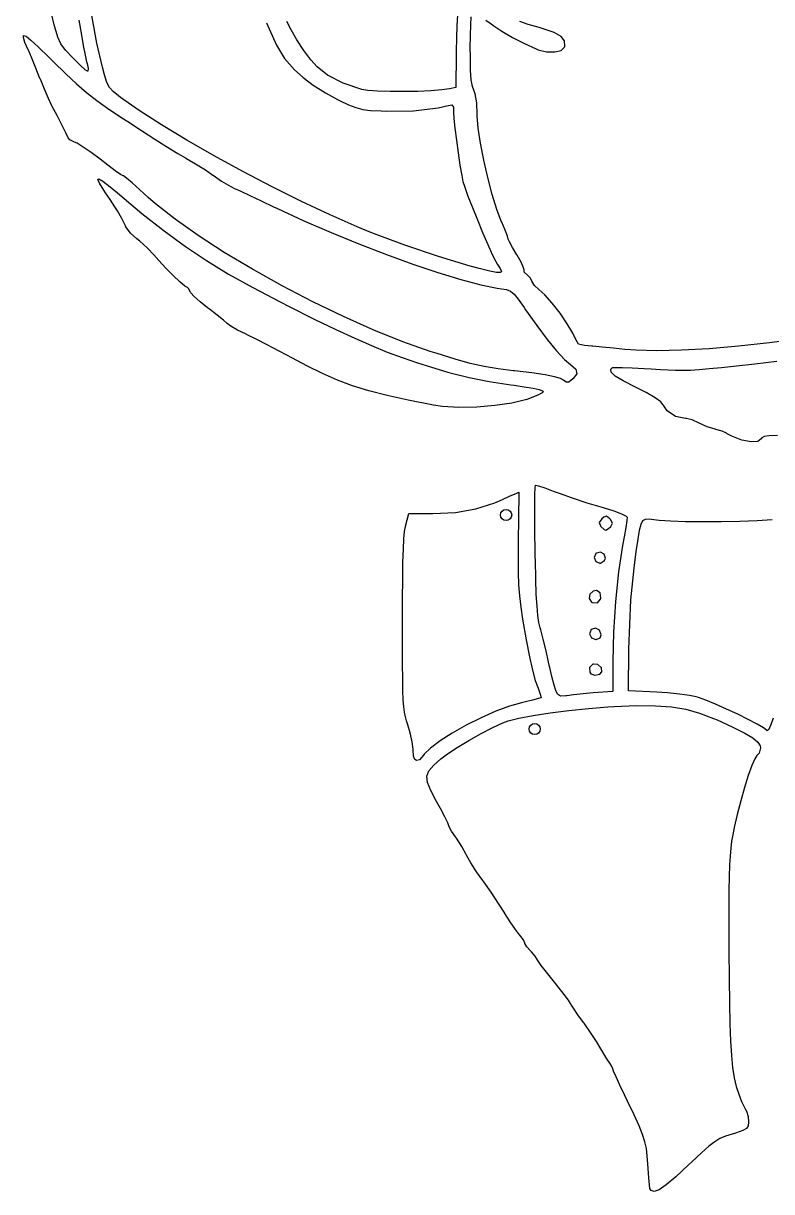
# Model space of a CAD drawing. Header units: inches. Extents: x -2.16 to 7.19, y -6.87 to -1.22.
# Drawn here: x 3.636 to 4.422, y -6.449 to -5.221 of the extents above; entities that cross this region are included whole.
import ezdxf

# ---------------------------------------------------------------- set-up
doc = ezdxf.new("R2010")
doc.units = ezdxf.units.IN
doc.header["$MEASUREMENT"] = 0
doc.layers.add('Front', color=13, linetype='CONTINUOUS', true_color=0xc83434)

msp = doc.modelspace()

# ---------------------------------------------------------------- linework, layer by layer
at = {"layer": 'Front', "linetype": 'CONTINUOUS'}
for p, q in [((3.668, -5.2228), (3.6617, -5.1953)), ((3.6938, -5.2178), (3.6962, -5.2316)), ((3.713, -5.242), (3.7077, -5.213)), ((3.9169, -5.2281), (3.9126, -5.2191)), ((4.0918, -5.2126), (4.0912, -5.2234)), ((4.1058, -5.2228), (4.1063, -5.2144)), ((4.1216, -5.218), (4.1271, -5.2216)), ((4.1661, -5.2224), (4.1573, -5.2194)), ((3.6689, -5.2262), (3.668, -5.2228)), ((3.6718, -5.2358), (3.6689, -5.2262)), ((3.6962, -5.2316), (3.6985, -5.2443)), ((3.8911, -5.2207), (3.8938, -5.2269)), ((3.8938, -5.2269), (3.9016, -5.2442)), ((3.9231, -5.2386), (3.9169, -5.2281)), ((4.0912, -5.2234), (4.0907, -5.2364)), ((4.1054, -5.234), (4.1058, -5.2228)), ((4.1271, -5.2216), (4.1299, -5.2237)), ((4.1299, -5.2237), (4.1384, -5.2295)), ((4.1384, -5.2295), (4.1498, -5.2361)), ((4.1777, -5.2257), (4.1661, -5.2224)), ((4.1818, -5.2268), (4.1777, -5.2257)), ((4.1934, -5.2308), (4.1818, -5.2268)), ((4.2007, -5.2349), (4.1934, -5.2308)), ((3.6356, -5.236), (3.6359, -5.2339)), ((3.6373, -5.2412), (3.6356, -5.236)), ((3.6359, -5.2339), (3.6385, -5.2347)), ((3.6408, -5.249), (3.6373, -5.2412)), ((3.6385, -5.2347), (3.6436, -5.2387)), ((3.6436, -5.2387), (3.6515, -5.2461)), ((3.6751, -5.2428), (3.6718, -5.2358)), ((3.6799, -5.2493), (3.6751, -5.2428)), ((3.7188, -5.2671), (3.713, -5.242)), ((3.9303, -5.2496), (3.9231, -5.2386)), ((4.0907, -5.2364), (4.0904, -5.2504)), ((4.1053, -5.2472), (4.1054, -5.234)), ((4.1498, -5.2361), (4.1624, -5.2425)), ((4.1624, -5.2425), (4.1744, -5.2479)), ((4.2043, -5.2396), (4.2007, -5.2349)), ((4.2047, -5.2453), (4.2043, -5.2396)), ((3.6409, -5.2494), (3.6408, -5.249)), ((3.6445, -5.2577), (3.6409, -5.2494)), ((3.6515, -5.2461), (3.6625, -5.2569)), ((3.6872, -5.2572), (3.6799, -5.2493)), ((3.6985, -5.2443), (3.7006, -5.2547)), ((3.7006, -5.2547), (3.7021, -5.2617)), ((3.9016, -5.2442), (3.9102, -5.258)), ((3.9377, -5.2595), (3.9303, -5.2496)), ((4.0904, -5.2531), (4.0903, -5.2885)), ((4.0904, -5.2504), (4.0904, -5.2531)), ((4.1054, -5.2562), (4.1053, -5.2472)), ((4.1057, -5.2703), (4.1054, -5.2562)), ((4.1744, -5.2479), (4.1768, -5.2489)), ((4.1768, -5.2489), (4.1855, -5.2511)), ((4.1855, -5.2511), (4.194, -5.2512)), ((4.194, -5.2512), (4.2008, -5.2496)), ((4.2008, -5.2496), (4.2045, -5.2462)), ((4.2045, -5.2462), (4.2047, -5.2453)), ((3.6488, -5.2683), (3.6445, -5.2577)), ((3.6531, -5.279), (3.6488, -5.2683)), ((3.6625, -5.2569), (3.667, -5.2614)), ((3.667, -5.2614), (3.6801, -5.2742)), ((3.6892, -5.2591), (3.6872, -5.2572)), ((3.6957, -5.2655), (3.6892, -5.2591)), ((3.7007, -5.2699), (3.6957, -5.2655)), ((3.7021, -5.2617), (3.7025, -5.2634)), ((3.7025, -5.2634), (3.7037, -5.2688)), ((3.721, -5.2753), (3.7188, -5.2671)), ((3.9102, -5.258), (3.9206, -5.2699)), ((3.9445, -5.267), (3.9377, -5.2595)), ((3.9553, -5.2755), (3.9445, -5.267)), ((3.6535, -5.28), (3.6531, -5.279)), ((3.6577, -5.2904), (3.6535, -5.28)), ((3.6801, -5.2742), (3.6913, -5.2847)), ((3.7031, -5.2715), (3.7007, -5.2699)), ((3.7033, -5.2715), (3.7031, -5.2715)), ((3.7037, -5.2688), (3.7033, -5.2715)), ((3.7235, -5.2833), (3.721, -5.2753)), ((3.9206, -5.2699), (3.9298, -5.2782)), ((3.9298, -5.2782), (3.9403, -5.2861)), ((3.9718, -5.2841), (3.9553, -5.2755)), ((4.1064, -5.2805), (4.1057, -5.2703)), ((4.1075, -5.2874), (4.1064, -5.2805)), ((3.6619, -5.3002), (3.6577, -5.2904)), ((3.6913, -5.2847), (3.7019, -5.2937)), ((3.7263, -5.2887), (3.7235, -5.2833)), ((3.73, -5.2929), (3.7263, -5.2887)), ((3.7355, -5.2973), (3.73, -5.2929)), ((3.9403, -5.2861), (3.9531, -5.2943)), ((3.9915, -5.2907), (3.9718, -5.2841)), ((3.9975, -5.2917), (3.9915, -5.2907)), ((4.0079, -5.2924), (3.9975, -5.2917)), ((4.021, -5.2928), (4.0079, -5.2924)), ((4.0356, -5.2929), (4.021, -5.2928)), ((4.0503, -5.2927), (4.0356, -5.2929)), ((4.064, -5.2921), (4.0503, -5.2927)), ((4.0755, -5.2912), (4.064, -5.2921)), ((4.0834, -5.29), (4.0755, -5.2912)), ((4.0903, -5.2885), (4.0834, -5.29)), ((4.109, -5.2915), (4.1075, -5.2874)), ((4.1105, -5.2954), (4.109, -5.2915)), ((3.6653, -5.3072), (3.6619, -5.3002)), ((3.7019, -5.2937), (3.7129, -5.3022)), ((3.7129, -5.3022), (3.7255, -5.3113)), ((3.7377, -5.299), (3.7355, -5.2973)), ((3.7573, -5.3128), (3.7377, -5.299)), ((3.9531, -5.2943), (3.9656, -5.3012)), ((3.9656, -5.3012), (3.9678, -5.3023)), ((3.9678, -5.3023), (3.9774, -5.3068)), ((4.1121, -5.3047), (4.1105, -5.2954)), ((4.1127, -5.317), (4.1121, -5.3047)), ((3.666, -5.3085), (3.6653, -5.3072)), ((3.671, -5.3182), (3.666, -5.3085)), ((3.7255, -5.3113), (3.741, -5.3217)), ((3.7808, -5.3279), (3.7573, -5.3128)), ((3.9774, -5.3068), (3.9851, -5.3098)), ((3.9851, -5.3098), (3.9923, -5.3116)), ((3.9923, -5.3116), (4.0006, -5.3127)), ((4.0006, -5.3127), (4.0117, -5.3133)), ((4.0117, -5.3133), (4.0171, -5.3135)), ((4.0171, -5.3135), (4.0458, -5.3132)), ((4.0458, -5.3132), (4.0715, -5.31)), ((4.0715, -5.31), (4.0821, -5.3075)), ((4.0821, -5.3075), (4.0859, -5.307)), ((4.0859, -5.307), (4.0875, -5.3093)), ((4.0875, -5.3093), (4.0878, -5.3146)), ((4.0878, -5.3146), (4.0881, -5.3213)), ((4.1127, -5.3185), (4.1127, -5.317)), ((3.676, -5.3279), (3.671, -5.3182)), ((3.6802, -5.3362), (3.676, -5.3279)), ((3.741, -5.3217), (3.7453, -5.3245)), ((3.7453, -5.3245), (3.7597, -5.3339)), ((3.8073, -5.344), (3.7808, -5.3279)), ((4.0881, -5.3213), (4.0892, -5.3315)), ((4.1137, -5.3312), (4.1127, -5.3185)), ((3.6828, -5.3415), (3.6802, -5.3362)), ((3.6844, -5.3436), (3.6828, -5.3415)), ((3.7597, -5.3339), (3.7739, -5.343)), ((4.0892, -5.3315), (4.0907, -5.344)), ((4.1161, -5.3471), (4.1137, -5.3312)), ((3.6893, -5.346), (3.6844, -5.3436)), ((3.6923, -5.3473), (3.6893, -5.346)), ((3.6986, -5.3512), (3.6923, -5.3473)), ((3.7069, -5.3571), (3.6986, -5.3512)), ((3.7739, -5.343), (3.787, -5.3512)), ((3.787, -5.3512), (3.798, -5.3579)), ((3.836, -5.3604), (3.8073, -5.344)), ((4.0907, -5.344), (4.0926, -5.3573)), ((4.1195, -5.365), (4.1161, -5.3471)), ((3.7163, -5.3641), (3.7069, -5.3571)), ((3.7243, -5.3703), (3.7163, -5.3641)), ((3.798, -5.3579), (3.8059, -5.3625)), ((3.8059, -5.3625), (3.8064, -5.3628)), ((3.8064, -5.3628), (3.8167, -5.3688)), ((3.8662, -5.377), (3.836, -5.3604)), ((4.0926, -5.3573), (4.0945, -5.3702)), ((4.1237, -5.3834), (4.1195, -5.365)), ((3.7322, -5.3761), (3.7243, -5.3703)), ((3.7378, -5.3801), (3.7322, -5.3761)), ((3.8167, -5.3688), (3.8269, -5.3753)), ((3.8269, -5.3753), (3.8349, -5.3809)), ((3.8971, -5.3931), (3.8662, -5.377)), ((4.0945, -5.3702), (4.0964, -5.3811)), ((3.7138, -5.3853), (3.7149, -5.3845)), ((3.7157, -5.3893), (3.7138, -5.3853)), ((3.7149, -5.3845), (3.7192, -5.3871)), ((3.7202, -5.3965), (3.7157, -5.3893)), ((3.7192, -5.3871), (3.7267, -5.393)), ((3.7404, -5.3815), (3.7378, -5.3801)), ((3.7407, -5.3816), (3.7404, -5.3815)), ((3.7439, -5.3839), (3.7407, -5.3816)), ((3.7498, -5.3889), (3.7439, -5.3839)), ((3.7577, -5.3958), (3.7498, -5.3889)), ((3.8349, -5.3809), (3.835, -5.3809)), ((3.835, -5.3809), (3.8439, -5.387)), ((3.8439, -5.387), (3.8536, -5.3927)), ((4.0964, -5.3811), (4.0976, -5.3873)), ((4.0976, -5.3873), (4.0995, -5.3935)), ((4.1283, -5.4011), (4.1237, -5.3834)), ((3.722, -5.3992), (3.7202, -5.3965)), ((3.7267, -5.4063), (3.722, -5.3992)), ((3.7267, -5.393), (3.7344, -5.3995)), ((3.7344, -5.3995), (3.7602, -5.4209)), ((3.7669, -5.4042), (3.7577, -5.3958)), ((3.8536, -5.3927), (3.8576, -5.3947)), ((3.8576, -5.3947), (3.864, -5.3976)), ((3.864, -5.3976), (3.8738, -5.4022)), ((3.8738, -5.4022), (3.8857, -5.4078)), ((3.928, -5.4084), (3.8971, -5.3931)), ((4.0995, -5.3935), (4.1029, -5.403)), ((4.1029, -5.403), (4.1075, -5.4149)), ((4.1331, -5.4168), (4.1283, -5.4011)), ((3.7319, -5.414), (3.7267, -5.4063)), ((3.7344, -5.4181), (3.7319, -5.414)), ((3.7745, -5.4109), (3.7669, -5.4042)), ((3.795, -5.4271), (3.7745, -5.4109)), ((3.8857, -5.4078), (3.8986, -5.414)), ((3.8986, -5.414), (3.9028, -5.4159)), ((3.9028, -5.4159), (3.9305, -5.4287)), ((3.9581, -5.4225), (3.928, -5.4084)), ((4.1075, -5.4149), (4.1128, -5.4279)), ((3.7392, -5.4264), (3.7344, -5.4181)), ((3.7425, -5.4332), (3.7392, -5.4264)), ((3.7602, -5.4209), (3.7836, -5.4394)), ((3.8193, -5.4443), (3.795, -5.4271)), ((3.9865, -5.435), (3.9581, -5.4225)), ((4.1128, -5.4279), (4.1183, -5.4412)), ((4.1378, -5.4291), (4.1331, -5.4168)), ((3.7434, -5.435), (3.7425, -5.4332)), ((3.7483, -5.4417), (3.7434, -5.435)), ((3.7836, -5.4394), (3.8059, -5.4557)), ((3.9305, -5.4287), (3.9592, -5.4411)), ((4.0009, -5.4409), (3.9865, -5.435)), ((4.1383, -5.4303), (4.1378, -5.4291)), ((4.1418, -5.4386), (4.1383, -5.4303)), ((4.1443, -5.4449), (4.1418, -5.4386)), ((3.7549, -5.4477), (3.7483, -5.4417)), ((3.7579, -5.45), (3.7549, -5.4477)), ((3.7657, -5.457), (3.7579, -5.45)), ((3.8466, -5.4619), (3.8193, -5.4443)), ((3.9592, -5.4411), (3.9883, -5.453)), ((4.0364, -5.4544), (4.0009, -5.4409)), ((4.1183, -5.4412), (4.1237, -5.4536)), ((4.1453, -5.4479), (4.1443, -5.4449)), ((4.1465, -5.4509), (4.1453, -5.4479)), ((4.1453, -5.4479), (4.1453, -5.4479)), ((4.1498, -5.4569), (4.1465, -5.4509)), ((3.7728, -5.4645), (3.7657, -5.457)), ((3.7779, -5.4704), (3.7728, -5.4645)), ((3.8059, -5.4557), (3.8281, -5.4706)), ((3.8763, -5.4796), (3.8466, -5.4619)), ((3.9883, -5.453), (4.0171, -5.4641)), ((4.0171, -5.4641), (4.045, -5.4742)), ((4.0719, -5.4664), (4.0364, -5.4544)), ((4.1237, -5.4536), (4.1284, -5.4641)), ((4.1284, -5.4641), (4.1321, -5.4717)), ((4.1543, -5.4645), (4.1498, -5.4569)), ((4.1545, -5.4649), (4.1543, -5.4645)), ((4.1587, -5.4724), (4.1545, -5.4649)), ((3.7854, -5.4785), (3.7779, -5.4704)), ((3.8281, -5.4706), (3.8513, -5.4848)), ((4.045, -5.4742), (4.0713, -5.483)), ((4.1053, -5.4763), (4.0719, -5.4664)), ((4.1145, -5.4788), (4.1053, -5.4763)), ((4.1321, -5.4717), (4.1339, -5.4746)), ((4.1339, -5.4746), (4.1368, -5.479)), ((4.1613, -5.4781), (4.1587, -5.4724)), ((3.7931, -5.4862), (3.7854, -5.4785)), ((3.7999, -5.4928), (3.7931, -5.4862)), ((3.8513, -5.4848), (3.8767, -5.499)), ((3.9075, -5.497), (3.8763, -5.4796)), ((4.0713, -5.483), (4.0953, -5.4904)), ((4.1257, -5.4817), (4.1145, -5.4788)), ((4.133, -5.4832), (4.1257, -5.4817)), ((4.1369, -5.4832), (4.133, -5.4832)), ((4.1368, -5.479), (4.138, -5.4819)), ((4.138, -5.4819), (4.1369, -5.4832)), ((4.1618, -5.4808), (4.1613, -5.4781)), ((4.162, -5.4827), (4.1618, -5.4808)), ((4.1653, -5.4858), (4.162, -5.4827)), ((4.1684, -5.4887), (4.1653, -5.4858)), ((4.1703, -5.4925), (4.1684, -5.4887)), ((3.8052, -5.4973), (3.7999, -5.4928)), ((3.808, -5.499), (3.8052, -5.4973)), ((3.8093, -5.4998), (3.808, -5.499)), ((3.8114, -5.5036), (3.8093, -5.4998)), ((3.8767, -5.499), (3.9054, -5.514)), ((3.9397, -5.5138), (3.9075, -5.497)), ((4.0953, -5.4904), (4.1163, -5.496)), ((4.1163, -5.496), (4.1337, -5.4996)), ((4.1337, -5.4996), (4.138, -5.5002)), ((4.138, -5.5002), (4.1434, -5.5011)), ((4.1434, -5.5011), (4.1475, -5.5027)), ((4.1703, -5.4929), (4.1703, -5.4925)), ((4.1727, -5.4966), (4.1703, -5.4929)), ((4.1775, -5.501), (4.1727, -5.4966)), ((4.1836, -5.5065), (4.1775, -5.501)), ((3.8117, -5.5043), (3.8114, -5.5036)), ((3.8152, -5.5084), (3.8117, -5.5043)), ((3.8214, -5.514), (3.8152, -5.5084)), ((3.8293, -5.5202), (3.8214, -5.514)), ((3.9054, -5.514), (3.915, -5.5188)), ((3.9721, -5.5294), (3.9397, -5.5138)), ((4.1475, -5.5027), (4.1513, -5.5058)), ((4.1513, -5.5058), (4.1557, -5.5112)), ((4.1557, -5.5112), (4.1618, -5.5198)), ((4.1914, -5.5153), (4.1836, -5.5065)), ((3.8311, -5.5216), (3.8293, -5.5202)), ((3.8393, -5.5278), (3.8311, -5.5216)), ((3.915, -5.5188), (3.9413, -5.532)), ((4.1618, -5.5198), (4.1634, -5.5223)), ((4.1634, -5.5223), (4.1751, -5.5389)), ((4.1997, -5.5259), (4.1914, -5.5153)), ((4.2072, -5.5369), (4.1997, -5.5259)), ((3.846, -5.5332), (3.8393, -5.5278)), ((3.8499, -5.5367), (3.846, -5.5332)), ((3.8535, -5.5395), (3.8499, -5.5367)), ((3.9413, -5.532), (3.964, -5.543)), ((4.0039, -5.5437), (3.9721, -5.5294)), ((4.213, -5.5467), (4.2072, -5.5369)), ((3.8605, -5.5436), (3.8535, -5.5395)), ((3.869, -5.5477), (3.8605, -5.5436)), ((3.8715, -5.5488), (3.869, -5.5477)), ((3.8804, -5.5532), (3.8715, -5.5488)), ((3.964, -5.543), (3.9839, -5.5522)), ((4.0345, -5.556), (4.0039, -5.5437)), ((4.1751, -5.5389), (4.1861, -5.5535)), ((4.215, -5.5506), (4.213, -5.5467)), ((4.2178, -5.5561), (4.215, -5.5506)), ((3.892, -5.5591), (3.8804, -5.5532)), ((3.9051, -5.566), (3.892, -5.5591)), ((3.9839, -5.5522), (4.0016, -5.56)), ((4.0016, -5.56), (4.018, -5.5667)), ((4.0632, -5.5661), (4.0345, -5.556)), ((4.1861, -5.5535), (4.196, -5.5656)), ((4.2191, -5.5585), (4.2178, -5.5561)), ((4.2204, -5.5589), (4.2191, -5.5585)), ((4.2255, -5.5597), (4.2204, -5.5589)), ((4.2331, -5.5605), (4.2255, -5.5597)), ((4.2342, -5.5606), (4.2331, -5.5605)), ((4.2439, -5.5616), (4.2342, -5.5606)), ((4.2558, -5.5627), (4.2439, -5.5616)), ((4.2678, -5.564), (4.2558, -5.5627)), ((4.3562, -5.5632), (4.3274, -5.5648)), ((4.3873, -5.5606), (4.3562, -5.5632)), ((4.4199, -5.5571), (4.3873, -5.5606)), ((4.4532, -5.5528), (4.4199, -5.5571)), ((3.9183, -5.5731), (3.9051, -5.566)), ((3.9334, -5.5812), (3.9183, -5.5731)), ((4.018, -5.5667), (4.0338, -5.5726)), ((4.0338, -5.5726), (4.0498, -5.5781)), ((4.0704, -5.5684), (4.0632, -5.5661)), ((4.0893, -5.5742), (4.0704, -5.5684)), ((4.1053, -5.5786), (4.0893, -5.5742)), ((4.196, -5.5656), (4.2043, -5.5746)), ((4.2043, -5.5746), (4.2106, -5.5799)), ((4.2793, -5.5648), (4.2678, -5.564)), ((4.3015, -5.5654), (4.2793, -5.5648)), ((4.3274, -5.5648), (4.3015, -5.5654)), ((3.9499, -5.5894), (3.9334, -5.5812)), ((4.0498, -5.5781), (4.059, -5.581)), ((4.059, -5.581), (4.0828, -5.5881)), ((4.1199, -5.5818), (4.1053, -5.5786)), ((4.1345, -5.5843), (4.1199, -5.5818)), ((4.1503, -5.5863), (4.1345, -5.5843)), ((4.1518, -5.5865), (4.1503, -5.5863)), ((4.1701, -5.5887), (4.1518, -5.5865)), ((4.2106, -5.5799), (4.2163, -5.5848)), ((4.2163, -5.5848), (4.2173, -5.5895)), ((4.253, -5.5848), (4.2548, -5.583)), ((4.2535, -5.5879), (4.253, -5.5848)), ((4.2548, -5.583), (4.2579, -5.5828)), ((4.2579, -5.5828), (4.2651, -5.5828)), ((4.2651, -5.5828), (4.2755, -5.5832)), ((4.2755, -5.5832), (4.2881, -5.5839)), ((4.2881, -5.5839), (4.2955, -5.5843)), ((4.2955, -5.5843), (4.3051, -5.585)), ((4.3051, -5.585), (4.3134, -5.5855)), ((4.3134, -5.5855), (4.3211, -5.5857)), ((4.3211, -5.5857), (4.3286, -5.5858)), ((4.3286, -5.5858), (4.3366, -5.5856)), ((4.3366, -5.5856), (4.3457, -5.585)), ((4.3457, -5.585), (4.3564, -5.5841)), ((4.3564, -5.5841), (4.3694, -5.5829)), ((4.3694, -5.5829), (4.3852, -5.5811)), ((4.3852, -5.5811), (4.4044, -5.579)), ((4.4044, -5.579), (4.4276, -5.5762)), ((3.9657, -5.5963), (3.9499, -5.5894)), ((3.9817, -5.6022), (3.9657, -5.5963)), ((4.0828, -5.5881), (4.1042, -5.5935)), ((4.1042, -5.5935), (4.1251, -5.5977)), ((4.1251, -5.5977), (4.1478, -5.6012)), ((4.184, -5.5907), (4.1701, -5.5887)), ((4.1938, -5.5926), (4.184, -5.5907)), ((4.2002, -5.5944), (4.1938, -5.5926)), ((4.2034, -5.5962), (4.2002, -5.5944)), ((4.2061, -5.5985), (4.2034, -5.5962)), ((4.2089, -5.5983), (4.2061, -5.5985)), ((4.2132, -5.5949), (4.2089, -5.5983)), ((4.2136, -5.5946), (4.2132, -5.5949)), ((4.2173, -5.5895), (4.2136, -5.5946)), ((4.2577, -5.5919), (4.2535, -5.5879)), ((4.2661, -5.597), (4.2577, -5.5919)), ((4.2788, -5.6035), (4.2661, -5.597)), ((3.9988, -5.6075), (3.9817, -5.6022)), ((4.018, -5.6124), (3.9988, -5.6075)), ((4.0402, -5.6173), (4.018, -5.6124)), ((4.1478, -5.6012), (4.1515, -5.6017)), ((4.1515, -5.6017), (4.1621, -5.6032)), ((4.1621, -5.6032), (4.1713, -5.6048)), ((4.1764, -5.6122), (4.1646, -5.6167)), ((4.1713, -5.6048), (4.1776, -5.6061)), ((4.181, -5.6096), (4.1764, -5.6122)), ((4.1776, -5.6061), (4.1789, -5.6065)), ((4.1789, -5.6065), (4.1818, -5.608)), ((4.1818, -5.608), (4.181, -5.6096)), ((4.2903, -5.6093), (4.2788, -5.6035)), ((4.2996, -5.6147), (4.2903, -5.6093)), ((4.0665, -5.6225), (4.0402, -5.6173)), ((4.076, -5.6238), (4.0665, -5.6225)), ((4.0934, -5.6249), (4.076, -5.6238)), ((4.1122, -5.6246), (4.0934, -5.6249)), ((4.1312, -5.623), (4.1122, -5.6246)), ((4.1491, -5.6203), (4.1312, -5.623)), ((4.1646, -5.6167), (4.1491, -5.6203)), ((4.3054, -5.6192), (4.2996, -5.6147)), ((4.3087, -5.6234), (4.3054, -5.6192)), ((4.3124, -5.6286), (4.3087, -5.6234)), ((4.321, -5.6344), (4.3124, -5.6286)), ((4.3315, -5.6365), (4.321, -5.6344)), ((4.3321, -5.6366), (4.3315, -5.6365)), ((4.3386, -5.6381), (4.3321, -5.6366)), ((4.3457, -5.6413), (4.3386, -5.6381)), ((4.346, -5.6414), (4.3457, -5.6413)), ((4.3543, -5.6453), (4.346, -5.6414)), ((4.3628, -5.6478), (4.3543, -5.6453)), ((4.3634, -5.648), (4.3628, -5.6478)), ((4.3701, -5.6499), (4.3634, -5.648)), ((4.3746, -5.6521), (4.3701, -5.6499)), ((4.3752, -5.6526), (4.3746, -5.6521)), ((4.3802, -5.6552), (4.3752, -5.6526)), ((4.3871, -5.658), (4.3802, -5.6552)), ((4.3907, -5.6592), (4.3871, -5.658)), ((4.4004, -5.6612), (4.3907, -5.6592)), ((4.4075, -5.6607), (4.4004, -5.6612)), ((4.4111, -5.6579), (4.4075, -5.6607)), ((4.4117, -5.657), (4.4111, -5.6579)), ((4.4143, -5.6556), (4.4117, -5.657)), ((4.4195, -5.6548), (4.4143, -5.6556)), ((4.4281, -5.6543), (4.4195, -5.6548)), ((4.1732, -5.7163), (4.1735, -5.7093)), ((4.1735, -5.7093), (4.174, -5.7066)), ((4.174, -5.7066), (4.174, -5.7065)), ((4.174, -5.7065), (4.177, -5.7074)), ((4.177, -5.7074), (4.1835, -5.7096)), ((4.1835, -5.7096), (4.1925, -5.7128)), ((4.1311, -5.7251), (4.1393, -5.7216)), ((4.1393, -5.7216), (4.1474, -5.7179)), ((4.1474, -5.7179), (4.1534, -5.7153)), ((4.1534, -5.7153), (4.1562, -5.7141)), ((4.1562, -5.7141), (4.1562, -5.714)), ((4.1562, -5.714), (4.1563, -5.7164)), ((4.1563, -5.7164), (4.1562, -5.723)), ((4.1731, -5.727), (4.1732, -5.7163)), ((4.1925, -5.7128), (4.1988, -5.7152)), ((4.1988, -5.7152), (4.2123, -5.72)), ((4.2123, -5.72), (4.2279, -5.7251)), ((4.0899, -5.7353), (4.111, -5.7317)), ((4.111, -5.7317), (4.1311, -5.7251)), ((4.1561, -5.7332), (4.156, -5.7461)), ((4.1562, -5.723), (4.1561, -5.7332)), ((4.1731, -5.7407), (4.1731, -5.727)), ((4.2279, -5.7251), (4.2426, -5.7296)), ((4.2426, -5.7296), (4.246, -5.7306)), ((4.246, -5.7306), (4.2562, -5.7337)), ((4.2562, -5.7337), (4.2643, -5.7367)), ((4.0374, -5.7497), (4.0408, -5.7365)), ((4.0408, -5.7365), (4.0661, -5.7365)), ((4.0661, -5.7365), (4.0899, -5.7353)), ((4.156, -5.7461), (4.1557, -5.761)), ((4.1731, -5.746), (4.1731, -5.7407)), ((4.1732, -5.7568), (4.1731, -5.746)), ((4.2436, -5.7421), (4.2409, -5.746)), ((4.2409, -5.746), (4.2421, -5.7495)), ((4.2455, -5.7403), (4.2436, -5.7421)), ((4.2484, -5.7393), (4.2455, -5.7403)), ((4.2519, -5.7421), (4.2484, -5.7393)), ((4.2526, -5.7428), (4.2519, -5.7421)), ((4.2547, -5.7465), (4.2526, -5.7428)), ((4.2529, -5.7502), (4.2547, -5.7465)), ((4.2643, -5.7367), (4.2692, -5.7392)), ((4.2698, -5.7438), (4.2687, -5.751)), ((4.2692, -5.7392), (4.2703, -5.7403)), ((4.2703, -5.7403), (4.2698, -5.7438)), ((4.2848, -5.7476), (4.2868, -5.7439)), ((4.2868, -5.7439), (4.2896, -5.7423)), ((4.2896, -5.7423), (4.2933, -5.742)), ((4.2933, -5.742), (4.2983, -5.7426)), ((4.2983, -5.7426), (4.3037, -5.7433)), ((4.3037, -5.7433), (4.3157, -5.7442)), ((4.3157, -5.7442), (4.3314, -5.7448)), ((4.3314, -5.7448), (4.3497, -5.745)), ((4.3497, -5.745), (4.3691, -5.7449)), ((4.3691, -5.7449), (4.3886, -5.7445)), ((4.3886, -5.7445), (4.4068, -5.7438)), ((4.4068, -5.7438), (4.4225, -5.7429)), ((4.0356, -5.7632), (4.0363, -5.7554)), ((4.0363, -5.7554), (4.0373, -5.7501)), ((4.0373, -5.7501), (4.0374, -5.7497)), ((4.1734, -5.7747), (4.1732, -5.7568)), ((4.2421, -5.7495), (4.2426, -5.7502)), ((4.2426, -5.7502), (4.2461, -5.7534)), ((4.2461, -5.7534), (4.2478, -5.754)), ((4.2478, -5.754), (4.2507, -5.7523)), ((4.2507, -5.7523), (4.2529, -5.7502)), ((4.2687, -5.751), (4.2669, -5.7609)), ((4.2816, -5.7633), (4.2832, -5.7539)), ((4.2832, -5.7539), (4.2848, -5.7476)), ((4.035, -5.7738), (4.0356, -5.7632)), ((4.1557, -5.7642), (4.1555, -5.7833)), ((4.1557, -5.761), (4.1557, -5.7642)), ((4.2653, -5.77), (4.2611, -5.7979)), ((4.2669, -5.7609), (4.2653, -5.77)), ((4.2798, -5.7765), (4.2816, -5.7633)), ((4.0345, -5.7875), (4.035, -5.7738)), ((4.1555, -5.7833), (4.1556, -5.7986)), ((4.1736, -5.7828), (4.1734, -5.7747)), ((4.1737, -5.7852), (4.1736, -5.7828)), ((4.2373, -5.7785), (4.2356, -5.7828)), ((4.2356, -5.7828), (4.2373, -5.7869)), ((4.2379, -5.778), (4.2373, -5.7785)), ((4.2423, -5.777), (4.2379, -5.778)), ((4.2461, -5.7792), (4.2423, -5.777)), ((4.2473, -5.7834), (4.2461, -5.7792)), ((4.2463, -5.7857), (4.2473, -5.7834)), ((4.2776, -5.794), (4.2798, -5.7765)), ((4.0343, -5.805), (4.0345, -5.7875)), ((4.1742, -5.8054), (4.1737, -5.7852)), ((4.2373, -5.7869), (4.2413, -5.7887)), ((4.2413, -5.7887), (4.2421, -5.7886)), ((4.2421, -5.7886), (4.2463, -5.7857)), ((4.2741, -5.8272), (4.2776, -5.794)), ((4.0341, -5.8266), (4.0343, -5.805)), ((4.1556, -5.7986), (4.156, -5.8115)), ((4.1747, -5.8214), (4.1742, -5.8054)), ((4.2611, -5.7979), (4.2579, -5.8288)), ((4.156, -5.8115), (4.1569, -5.8231)), ((4.2344, -5.818), (4.2311, -5.8213)), ((4.2379, -5.8175), (4.2344, -5.818)), ((4.2417, -5.8199), (4.2379, -5.8175)), ((4.2424, -5.8254), (4.2417, -5.8199)), ((4.0341, -5.8528), (4.0341, -5.8266)), ((4.1569, -5.8231), (4.1584, -5.8348)), ((4.175, -5.8259), (4.1747, -5.8214)), ((4.1755, -5.834), (4.175, -5.8259)), ((4.2311, -5.8213), (4.2304, -5.8259)), ((4.2304, -5.8259), (4.2328, -5.8296)), ((4.2328, -5.8296), (4.2334, -5.8299)), ((4.2334, -5.8299), (4.239, -5.8304)), ((4.239, -5.8304), (4.2421, -5.8266)), ((4.2421, -5.8266), (4.2424, -5.8254)), ((4.2579, -5.8288), (4.2559, -5.8612)), ((4.2718, -5.879), (4.2741, -5.8272)), ((4.1584, -5.8348), (4.1603, -5.8474)), ((4.1764, -5.8436), (4.1755, -5.834)), ((4.1775, -5.8509), (4.1764, -5.8436)), ((4.0341, -5.8751), (4.0341, -5.8528)), ((4.1603, -5.8474), (4.1641, -5.8694)), ((4.1788, -5.8565), (4.1775, -5.8509)), ((4.1794, -5.8586), (4.1788, -5.8565)), ((4.2369, -5.8569), (4.2325, -5.8583)), ((4.241, -5.8591), (4.2369, -5.8569)), ((4.1641, -5.8694), (4.1675, -5.8871)), ((4.1805, -5.8629), (4.1794, -5.8586)), ((4.182, -5.8686), (4.1805, -5.8629)), ((4.1849, -5.8807), (4.182, -5.8686)), ((4.2323, -5.8585), (4.2306, -5.8629)), ((4.2306, -5.8629), (4.2326, -5.8671)), ((4.2325, -5.8583), (4.2323, -5.8585)), ((4.2326, -5.8671), (4.2373, -5.869)), ((4.2373, -5.869), (4.2377, -5.869)), ((4.2377, -5.869), (4.2419, -5.8673)), ((4.2428, -5.864), (4.241, -5.8591)), ((4.2419, -5.8673), (4.2428, -5.864)), ((4.2559, -5.8612), (4.2553, -5.8916)), ((4.0342, -5.8947), (4.0341, -5.8751)), ((4.1876, -5.8928), (4.1849, -5.8807)), ((4.2715, -5.9228), (4.2718, -5.879)), ((4.0343, -5.9103), (4.0342, -5.8947)), ((4.1675, -5.8871), (4.1706, -5.901)), ((4.1886, -5.8971), (4.1876, -5.8928)), ((4.2347, -5.8947), (4.234, -5.8949)), ((4.2395, -5.8953), (4.2347, -5.8947)), ((4.2553, -5.8916), (4.2553, -5.9234)), ((4.1706, -5.901), (4.1736, -5.9119)), ((4.1889, -5.8984), (4.1886, -5.8971)), ((4.1911, -5.9078), (4.1889, -5.8984)), ((4.234, -5.8949), (4.2307, -5.8984)), ((4.2307, -5.8984), (4.2308, -5.9032)), ((4.2308, -5.9032), (4.2319, -5.9049)), ((4.2319, -5.9049), (4.2363, -5.9065)), ((4.2363, -5.9065), (4.2413, -5.9054)), ((4.2431, -5.8986), (4.2395, -5.8953)), ((4.2413, -5.9054), (4.2436, -5.903)), ((4.2436, -5.903), (4.2431, -5.8986)), ((4.0345, -5.9226), (4.0343, -5.9103)), ((4.1736, -5.9119), (4.1766, -5.9202)), ((4.1934, -5.9168), (4.1911, -5.9078)), ((4.1951, -5.9224), (4.1934, -5.9168)), ((4.0349, -5.9322), (4.0345, -5.9226)), ((4.1771, -5.931), (4.1708, -5.9326)), ((4.1766, -5.9202), (4.1789, -5.9262)), ((4.1798, -5.9302), (4.1771, -5.931)), ((4.1789, -5.9262), (4.1798, -5.9298)), ((4.1798, -5.9298), (4.1798, -5.9302)), ((4.1969, -5.9264), (4.1951, -5.9224)), ((4.2001, -5.9286), (4.1969, -5.9264)), ((4.2059, -5.9282), (4.2001, -5.9286)), ((4.2068, -5.928), (4.2059, -5.9282)), ((4.2139, -5.9271), (4.2068, -5.928)), ((4.2238, -5.9261), (4.2139, -5.9271)), ((4.2346, -5.9251), (4.2238, -5.9261)), ((4.2553, -5.9234), (4.2346, -5.9251)), ((4.3015, -5.9244), (4.2715, -5.9228)), ((4.3126, -5.9251), (4.3015, -5.9244)), ((4.3251, -5.9263), (4.3126, -5.9251)), ((4.3356, -5.9276), (4.3251, -5.9263)), ((4.3427, -5.929), (4.3356, -5.9276)), ((4.345, -5.9297), (4.3427, -5.929)), ((4.3529, -5.9326), (4.345, -5.9297)), ((4.0354, -5.9396), (4.0349, -5.9322)), ((4.0361, -5.9453), (4.0354, -5.9396)), ((4.1465, -5.9389), (4.132, -5.9444)), ((4.159, -5.9353), (4.1465, -5.9389)), ((4.162, -5.9346), (4.159, -5.9353)), ((4.1708, -5.9326), (4.162, -5.9346)), ((4.1892, -5.9461), (4.209, -5.9436)), ((4.209, -5.9436), (4.2295, -5.9414)), ((4.2295, -5.9414), (4.2498, -5.9398)), ((4.2498, -5.9398), (4.2565, -5.9394)), ((4.2565, -5.9394), (4.2801, -5.9384)), ((4.2801, -5.9384), (4.2999, -5.9385)), ((4.2999, -5.9385), (4.3168, -5.9397)), ((4.3168, -5.9397), (4.332, -5.9422)), ((4.332, -5.9422), (4.3463, -5.9462)), ((4.3632, -5.9369), (4.3529, -5.9326)), ((4.3746, -5.942), (4.3632, -5.9369)), ((4.3864, -5.9475), (4.3746, -5.942)), ((4.0371, -5.9501), (4.0361, -5.9453)), ((4.0382, -5.9544), (4.0371, -5.9501)), ((4.0397, -5.9587), (4.0382, -5.9544)), ((4.1166, -5.9513), (4.1011, -5.9591)), ((4.132, -5.9444), (4.1166, -5.9513)), ((4.1395, -5.9566), (4.1453, -5.9544)), ((4.1453, -5.9544), (4.1563, -5.9516)), ((4.1563, -5.9516), (4.1713, -5.9488)), ((4.1713, -5.9488), (4.1892, -5.9461)), ((4.3463, -5.9462), (4.361, -5.9518)), ((4.361, -5.9518), (4.3649, -5.9535)), ((4.3649, -5.9535), (4.3814, -5.961)), ((4.3974, -5.953), (4.3864, -5.9475)), ((4.4068, -5.9578), (4.3974, -5.953)), ((4.4236, -5.9517), (4.4215, -5.9576)), ((4.0422, -5.967), (4.0397, -5.9587)), ((4.0444, -5.9766), (4.0422, -5.967)), ((4.0864, -5.9673), (4.0735, -5.9754)), ((4.1011, -5.9591), (4.0864, -5.9673)), ((4.1039, -5.975), (4.1168, -5.9678)), ((4.1168, -5.9678), (4.1291, -5.9614)), ((4.1291, -5.9614), (4.1395, -5.9566)), ((4.3814, -5.961), (4.3937, -5.9672)), ((4.3937, -5.9672), (4.4022, -5.9723)), ((4.4135, -5.9617), (4.4068, -5.9578)), ((4.4165, -5.9641), (4.4135, -5.9617)), ((4.4172, -5.9648), (4.4165, -5.9641)), ((4.4192, -5.9636), (4.4172, -5.9648)), ((4.4215, -5.9576), (4.4192, -5.9636)), ((4.0453, -5.984), (4.0444, -5.9766)), ((4.0735, -5.9754), (4.0634, -5.983)), ((4.0917, -5.9823), (4.1039, -5.975)), ((4.4022, -5.9723), (4.4075, -5.9767)), ((4.4075, -5.9767), (4.4099, -5.9806)), ((4.4099, -5.9806), (4.4103, -5.9828)), ((4.0453, -5.9853), (4.0453, -5.984)), ((4.0458, -5.9915), (4.0453, -5.9853)), ((4.0469, -5.9949), (4.0458, -5.9915)), ((4.0562, -5.9904), (4.0521, -5.9955)), ((4.0569, -5.9895), (4.0562, -5.9904)), ((4.0634, -5.983), (4.0569, -5.9895)), ((4.0743, -5.9943), (4.0814, -5.989)), ((4.0814, -5.989), (4.0917, -5.9823)), ((4.4066, -5.9909), (4.4043, -5.9942)), ((4.4089, -5.9883), (4.4066, -5.9909)), ((4.4103, -5.9828), (4.4089, -5.9883)), ((4.0488, -5.9962), (4.0469, -5.9949)), ((4.0521, -5.9955), (4.0488, -5.9962)), ((4.0618, -6.007), (4.0671, -6.0009)), ((4.0671, -6.0009), (4.0743, -5.9943)), ((4.4011, -6.0015), (4.3974, -6.0119)), ((4.4043, -5.9942), (4.4011, -6.0015)), ((4.0596, -6.0127), (4.0618, -6.007)), ((4.0602, -6.0192), (4.0596, -6.0127)), ((4.3974, -6.0119), (4.3934, -6.0245)), ((4.0637, -6.0276), (4.0602, -6.0192)), ((4.0699, -6.0392), (4.0637, -6.0276)), ((4.3934, -6.0245), (4.3895, -6.0384)), ((4.0739, -6.0465), (4.0699, -6.0392)), ((4.3895, -6.0384), (4.3857, -6.0527)), ((4.0785, -6.0552), (4.0739, -6.0465)), ((4.3857, -6.0527), (4.3826, -6.0666)), ((4.0816, -6.0616), (4.0785, -6.0552)), ((4.0828, -6.0647), (4.0816, -6.0616)), ((4.083, -6.0657), (4.0828, -6.0647)), ((4.0855, -6.0702), (4.083, -6.0657)), ((4.3826, -6.0666), (4.3811, -6.0742)), ((4.0897, -6.0762), (4.0855, -6.0702)), ((4.0909, -6.0778), (4.0897, -6.0762)), ((4.0965, -6.0865), (4.0909, -6.0778)), ((4.3811, -6.0742), (4.3799, -6.081)), ((4.101, -6.0949), (4.0965, -6.0865)), ((4.379, -6.0882), (4.3783, -6.0964)), ((4.3799, -6.081), (4.379, -6.0882)), ((4.1018, -6.0964), (4.101, -6.0949)), ((4.106, -6.1038), (4.1018, -6.0964)), ((4.3783, -6.0964), (4.3777, -6.1061)), ((4.1119, -6.113), (4.106, -6.1038)), ((4.1186, -6.1224), (4.1119, -6.113)), ((4.3777, -6.1061), (4.3774, -6.118)), ((4.1194, -6.1236), (4.1186, -6.1224)), ((4.1272, -6.1346), (4.1194, -6.1236)), ((4.3774, -6.118), (4.3771, -6.1326)), ((4.1351, -6.1464), (4.1272, -6.1346)), ((4.3771, -6.1326), (4.3771, -6.1505)), ((4.1415, -6.1565), (4.1351, -6.1464)), ((4.3771, -6.1505), (4.3771, -6.1723)), ((4.1417, -6.1569), (4.1415, -6.1565)), ((4.1473, -6.1658), (4.1417, -6.1569)), ((4.1528, -6.1738), (4.1473, -6.1658)), ((4.157, -6.1792), (4.1528, -6.1738)), ((4.3771, -6.1723), (4.3771, -6.1953)), ((4.1575, -6.1797), (4.157, -6.1792)), ((4.1612, -6.1847), (4.1575, -6.1797)), ((4.1628, -6.1881), (4.1612, -6.1847)), ((4.1628, -6.1883), (4.1628, -6.1881)), ((4.1648, -6.1919), (4.1628, -6.1883)), ((4.169, -6.1965), (4.1648, -6.1919)), ((4.1695, -6.1971), (4.169, -6.1965)), ((4.1736, -6.2016), (4.1695, -6.1971)), ((4.1753, -6.2046), (4.1736, -6.2016)), ((4.3771, -6.1953), (4.3773, -6.2255)), ((4.1762, -6.2064), (4.1753, -6.2046)), ((4.1797, -6.2115), (4.1762, -6.2064)), ((4.1853, -6.2187), (4.1797, -6.2115)), ((4.1923, -6.2273), (4.1853, -6.2187)), ((4.3773, -6.2255), (4.3776, -6.2512)), ((4.1977, -6.2339), (4.1923, -6.2273)), ((4.2041, -6.2419), (4.1977, -6.2339)), ((4.2087, -6.2482), (4.2041, -6.2419)), ((4.2108, -6.2515), (4.2087, -6.2482)), ((4.2111, -6.2521), (4.2108, -6.2515)), ((4.2138, -6.2566), (4.2111, -6.2521)), ((4.2185, -6.2635), (4.2138, -6.2566)), ((4.3776, -6.2512), (4.3781, -6.2729)), ((4.2244, -6.2716), (4.2185, -6.2635)), ((4.2249, -6.2723), (4.2244, -6.2716)), ((4.2317, -6.2819), (4.2249, -6.2723)), ((4.3781, -6.2729), (4.3788, -6.2911)), ((4.238, -6.2915), (4.2317, -6.2819)), ((4.2425, -6.2991), (4.238, -6.2915)), ((4.2446, -6.3028), (4.2425, -6.2991)), ((4.3788, -6.2911), (4.3797, -6.3062)), ((4.2487, -6.3097), (4.2446, -6.3028)), ((4.2519, -6.3142), (4.2487, -6.3097)), ((4.3797, -6.3062), (4.381, -6.3189)), ((4.2538, -6.3169), (4.2519, -6.3142)), ((4.2553, -6.3203), (4.2538, -6.3169)), ((4.256, -6.3226), (4.2553, -6.3203)), ((4.2586, -6.3286), (4.256, -6.3226)), ((4.381, -6.3189), (4.3827, -6.3296)), ((4.2626, -6.3373), (4.2586, -6.3286)), ((4.3827, -6.3296), (4.3848, -6.3388)), ((4.2675, -6.3476), (4.2626, -6.3373)), ((4.2707, -6.3541), (4.2675, -6.3476)), ((4.3848, -6.3388), (4.3874, -6.347)), ((4.3874, -6.347), (4.3905, -6.3547)), ((4.2776, -6.3687), (4.2707, -6.3541)), ((4.3905, -6.3547), (4.3943, -6.3624)), ((4.2828, -6.3801), (4.2776, -6.3687)), ((4.3943, -6.3624), (4.3955, -6.3646)), ((4.3955, -6.3646), (4.3972, -6.3704)), ((4.3972, -6.3704), (4.3978, -6.3763)), ((4.2864, -6.3892), (4.2828, -6.3801)), ((4.3916, -6.3851), (4.3841, -6.3877)), ((4.3957, -6.3828), (4.3916, -6.3851)), ((4.3974, -6.3801), (4.3957, -6.3828)), ((4.3978, -6.3763), (4.3974, -6.3801)), ((4.2888, -6.3968), (4.2864, -6.3892)), ((4.2904, -6.4039), (4.2888, -6.3968)), ((4.3622, -6.3968), (4.356, -6.4016)), ((4.3677, -6.3935), (4.3622, -6.3968)), ((4.3735, -6.3911), (4.3677, -6.3935)), ((4.3804, -6.3888), (4.3735, -6.3911)), ((4.3841, -6.3877), (4.3804, -6.3888)), ((4.2913, -6.4115), (4.2904, -6.4039)), ((4.3482, -6.4085), (4.3381, -6.418)), ((4.356, -6.4016), (4.3482, -6.4085)), ((4.2919, -6.4203), (4.2913, -6.4115)), ((4.2922, -6.4249), (4.2919, -6.4203)), ((4.3344, -6.4216), (4.3214, -6.4338)), ((4.3381, -6.418), (4.3344, -6.4216)), ((4.2929, -6.4347), (4.2922, -6.4249)), ((4.2936, -6.4421), (4.2929, -6.4347)), ((4.3214, -6.4338), (4.3112, -6.4423)), ((4.2941, -6.4459), (4.2936, -6.4421)), ((4.2953, -6.4481), (4.2941, -6.4459)), ((4.3037, -6.4474), (4.2985, -6.4493)), ((4.3112, -6.4423), (4.3037, -6.4474)), ((4.2985, -6.4493), (4.2953, -6.4481))]:
    msp.add_line(p, q, dxfattribs=at)
at = {"layer": 'Front'}
for centre in [(4.143, -5.738), (4.173, -5.963)]:
    msp.add_circle(centre, 0.00591, dxfattribs=at)

doc.saveas('drawing.dxf')
